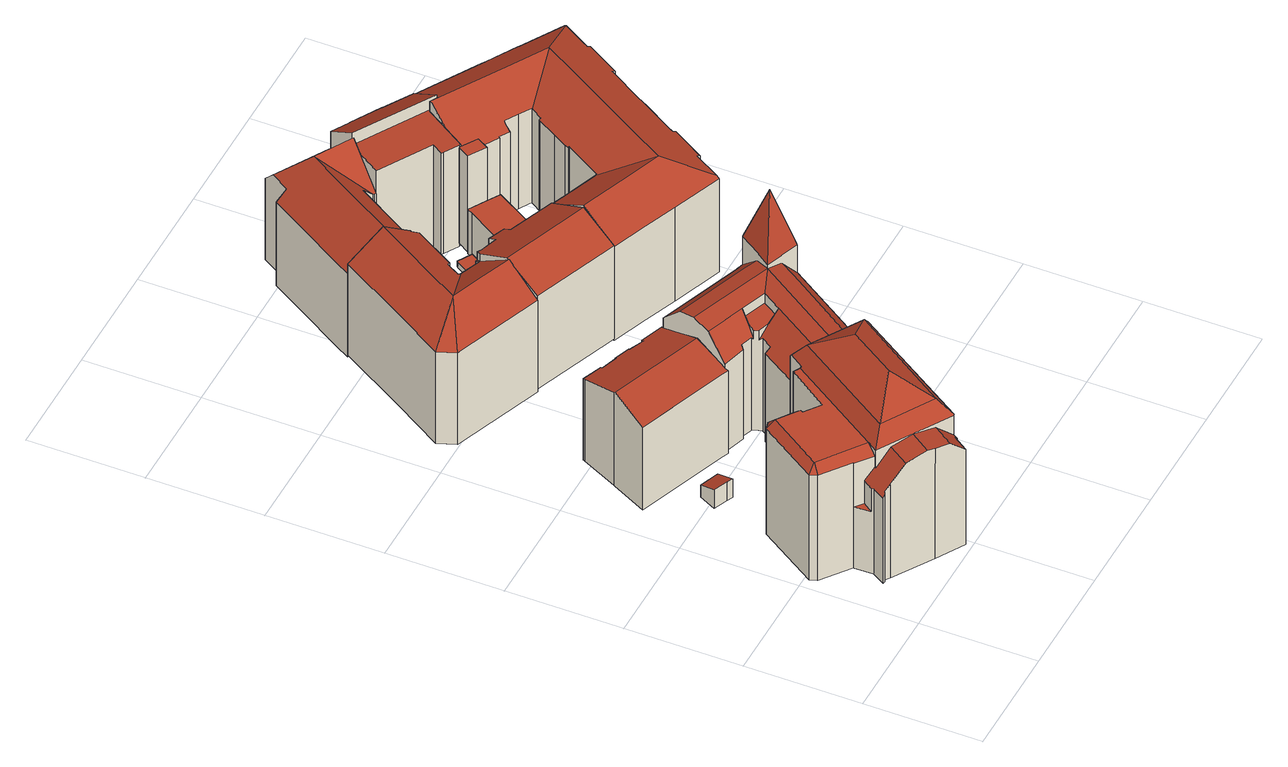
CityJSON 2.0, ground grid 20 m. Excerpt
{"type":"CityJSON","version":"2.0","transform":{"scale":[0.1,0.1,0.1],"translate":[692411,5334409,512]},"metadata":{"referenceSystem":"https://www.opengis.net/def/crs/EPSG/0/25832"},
"CityObjects":{
"building1":{"type":"Building","attributes":{"Gemeindeschluessel":"09162000","HoeheDach":"542.950","HoeheGrund":"513.296","Methode":"2000","NiedrigsteTraufeDesGebaeudes":"525.750","Geometrietyp2DReferenz":"3000","function":"31001_1000","roofType":"3400","measuredHeight":29.65,"storeysAboveGround":5},"geometry":[{"type":"MultiSurface","lod":"2","boundaries":[[[0,1,2,3,4]],[[5,0,4,6,7]],[[8,9,10,11,12]],[[13,14,15,16,17]],[[18,19,20,21,22,23,24,25,26,27,28]],[[5,7,29,30]],[[31,32,33]],[[34,35,36]],[[37,38,39,40,41]],[[42,43,44,45,18,28]],[[46,47,48,49]],[[50,51,2,1]],[[32,52,53,33]],[[54,55,31,56]],[[57,21,20,58]],[[48,47,59,60,15,14]],[[61,34,36,40]],[[62,23,22,63]],[[64,65,66,67,68]],[[41,40,36,6,4,3,69]],[[70,71,72,73]],[[69,3,2,51,68,67,52,32]],[[63,22,21,57]],[[74,24,23,62]],[[75,73,72,38,37,60,59]],[[75,59,47,46]],[[17,16,26,25]],[[75,46,49,76,74,62,63,57,58,54,56,77,78,9,8,65,64,50,1,0,5,30,70,73]],[[41,69,42,28,27]],[[8,12,66,65]],[[37,41,27,26,16,15,60]],[[56,31,33,77]],[[76,49,48,14,13]],[[42,69,32,31,55,43]],[[77,33,53,78]],[[18,45,79,19]],[[39,35,34,61]],[[45,44,79]],[[74,76,13,17,25,24]],[[64,68,51,50]],[[30,29,71,70]],[[38,72,35,39]],[[52,11,10,53]],[[54,58,20,19,79,44,43,55]],[[39,61,40]],[[78,53,10,9]],[[67,66,12,11,52]],[[36,35,72,71,29,7,6]]],"semantics":{"surfaces":[{"type":"WallSurface"},{"type":"RoofSurface"},{"type":"GroundSurface"}],"values":[0,0,0,1,1,0,1,1,1,0,0,0,1,0,0,1,1,0,0,1,0,1,0,0,0,0,1,2,0,0,0,0,0,1,0,0,1,1,0,0,0,1,1,0,1,0,1,1]}}]},
"building2":{"type":"Building","attributes":{"Gemeindeschluessel":"09162000","HoeheDach":"517.272","HoeheGrund":"513.500","Methode":"2000","NiedrigsteTraufeDesGebaeudes":"515.989","Geometrietyp2DReferenz":"3000","function":"31001_2000","roofType":"2100","measuredHeight":3.77},"geometry":[{"type":"MultiSurface","lod":"2","boundaries":[[[80,81,82,83,84]],[[85,81,80,86]],[[84,83,87,88]],[[82,89,87,83]],[[85,89,82,81]],[[85,86,88,87,89]],[[86,80,84,88]]],"semantics":{"surfaces":[{"type":"RoofSurface"},{"type":"WallSurface"},{"type":"GroundSurface"}],"values":[0,1,1,1,1,2,1]}}]},
"building3":{"type":"Building","attributes":{"Gemeindeschluessel":"09162000","HoeheDach":"532.370","HoeheGrund":"513.200","Methode":"2000","NiedrigsteTraufeDesGebaeudes":"529.746","Geometrietyp2DReferenz":"3000","function":"31001_1000","roofType":"3100","measuredHeight":19.17,"storeysAboveGround":4},"geometry":[{"type":"MultiSurface","lod":"2","boundaries":[[[90,91,92,93,94,95,96,97,98,99,100,101,102,103,104,105,106]],[[107,108,109,91,90,106,110]],[[111,95,94,112]],[[112,94,93,113]],[[114,97,96,115]],[[116,117,108,107,110,118]],[[119,120,121,113,93,92,91,109]],[[113,121,120,119,117,116,118,122,123,124,125,126,127,128,129,130,114,115,111,112]],[[110,106,105,123,122,118]],[[129,99,98,130]],[[124,104,103,125]],[[127,101,100,128]],[[123,105,104,124]],[[125,103,102,126]],[[115,96,95,111]],[[128,100,99,129]],[[130,98,97,114]],[[126,102,101,127]],[[119,109,108,117]]],"semantics":{"surfaces":[{"type":"RoofSurface"},{"type":"WallSurface"},{"type":"GroundSurface"}],"values":[0,0,1,1,1,1,1,2,1,1,1,1,1,1,1,1,1,1,1]}}]},
"building4":{"type":"Building","attributes":{"Gemeindeschluessel":"09162000","HoeheDach":"535.900","HoeheGrund":"512.770","Methode":"1000","NiedrigsteTraufeDesGebaeudes":"530.719","Geometrietyp2DReferenz":"3000","function":"31001_1000","roofType":"3100","measuredHeight":23.13,"storeysAboveGround":4},"geometry":[{"type":"MultiSurface","lod":"2","boundaries":[[[131,132,133,134,135,136]],[[137,138,132,131,136,139]],[[140,141,142,143]],[[135,144,145,146,147,148]],[[149,150,151,152,153,154,155,156,145,144,135]],[[139,136,148,157]],[[145,156,158,159,160,146]],[[132,138,161,162,143,142,163,133]],[[164,154,153,165]],[[166,167,168,169]],[[169,168,141,140]],[[165,170,171,172,173,174,175,176,166,169,140,143,162,161,138,137,139,157,177,160,159,158,178,164]],[[158,156,155,178]],[[172,171,170,152,151,150]],[[179,180,167,166,176,175]],[[136,135,148]],[[148,147,146,160,177,157]],[[178,155,154,164]],[[134,133,163,142,141,168,167,180,179,181,149,135]],[[149,181,179,175,174,173,172,150]],[[165,153,152,170]]],"semantics":{"surfaces":[{"type":"RoofSurface"},{"type":"WallSurface"},{"type":"GroundSurface"}],"values":[0,1,1,0,0,1,1,1,1,1,1,2,1,1,1,0,1,1,0,1,1]}}]},
"building5":{"type":"Building","attributes":{"Gemeindeschluessel":"09162000","HoeheDach":"547.480","HoeheGrund":"513.150","Methode":"2000","NiedrigsteTraufeDesGebaeudes":"531.045","Geometrietyp2DReferenz":"3000","function":"31001_1000","roofType":"3100","measuredHeight":34.33,"storeysAboveGround":4},"geometry":[{"type":"MultiSurface","lod":"2","boundaries":[[[182,183,184,185,186,187]],[[188,189,184,183,182]],[[190,191,192,193,194]],[[190,195,196,197,191]],[[198,199,200,201,202,203,204,205,206,207,208,209,210,211,212,213,214,215,216,217,218,219,220,221,222,223,224,225,226]],[[227,228,229]],[[230,231,229]],[[232,233,234,235]],[[204,203,29,236,237,205]],[[218,238,239,219]],[[236,233,240,241,242,243,244,237]],[[212,245,246,213]],[[235,234,231,230]],[[210,209,208,242,241,247,228,227,248,211]],[[249,250,251,252,239,238,253]],[[194,193,192,251,250,185]],[[219,239,252,220]],[[254,255,256,190,194]],[[240,233,232]],[[213,246,257,214]],[[29,187,186,185,234,233,236]],[[184,189,255,254,194,185]],[[256,258,195,190]],[[207,243,242,208]],[[211,248,245,212]],[[205,237,244,206]],[[258,226,225,224,196,195]],[[200,199,198,226,258,256,255,189,188]],[[257,259,260,253,238,218,217,216,215,214]],[[247,240,232,235,230,229,228]],[[240,247,241]],[[231,234,185,261,260,259]],[[246,245,248,227,229,231,259,257]],[[206,244,243,207]],[[223,197,196,224]],[[261,185,250,249,253,260]],[[202,201,200,188,182,187,29,203]],[[197,223,222,221,220,252,251,192,191]]],"semantics":{"surfaces":[{"type":"RoofSurface"},{"type":"GroundSurface"},{"type":"WallSurface"}],"values":[0,0,0,0,1,2,2,2,2,2,0,2,2,2,0,2,2,0,2,2,0,2,0,2,2,2,2,2,2,0,2,0,0,2,2,0,2,2]}}]},
"building6":{"type":"Building","attributes":{"Gemeindeschluessel":"09162000","HoeheDach":"535.965","HoeheGrund":"513.410","Methode":"2000","NiedrigsteTraufeDesGebaeudes":"531.614","Geometrietyp2DReferenz":"3000","function":"31001_1000","roofType":"3100","measuredHeight":22.55,"storeysAboveGround":5},"geometry":[{"type":"MultiSurface","lod":"2","boundaries":[[[262,263,264,265,266,267]],[[263,262,268,269]],[[270,271,272,273]],[[274,275,271,270,276,277]],[[278,279,280,281]],[[262,267,282,268]],[[281,280,274,277]],[[283,284,279,278]],[[285,286,273,272,287,288]],[[264,263,269,289,283,278,281,277,276,270,273,286,285,265]],[[268,282,284,283,289,269]],[[267,266,288,287,272,271,275,274,280,279,284,282]],[[285,288,266,265]]],"semantics":{"surfaces":[{"type":"WallSurface"},{"type":"RoofSurface"},{"type":"GroundSurface"}],"values":[0,0,0,0,0,1,0,0,0,2,0,1,0]}}]},
"building7":{"type":"Building","attributes":{"Gemeindeschluessel":"09162000","HoeheDach":"535.920","HoeheGrund":"512.430","Methode":"2000","NiedrigsteTraufeDesGebaeudes":"528.965","Geometrietyp2DReferenz":"3000","function":"31001_9998","roofType":"3100","measuredHeight":23.49,"storeysAboveGround":6},"geometry":[{"type":"MultiSurface","lod":"2","boundaries":[[[290,291,292,293,294,295,296,297,298]],[[299,300,301,302,303,304]],[[298,297,296,295,305,306,307,308]],[[305,295,294,309]],[[310,311,312,313]],[[314,315,316,317,318,319]],[[313,312,320,321]],[[292,322,323,315,314,319,293]],[[311,310,324,316,315,323]],[[320,312,311,323,322,292]],[[325,304,303,302,320,292,291,290]],[[326,327,325,290,298,308]],[[324,310,313,321,301,300,299,327,326,308,307,306,305,309,328,318,317,316]],[[294,293,319,318,328,309]],[[321,320,302,301]],[[299,304,325,327]]],"semantics":{"surfaces":[{"type":"RoofSurface"},{"type":"WallSurface"},{"type":"GroundSurface"}],"values":[0,1,1,1,1,1,1,0,1,0,0,1,2,1,1,1]}}]},
"building8":{"type":"Building","attributes":{"Gemeindeschluessel":"09162000","HoeheDach":"513.974","HoeheGrund":"512.940","Methode":"2000","NiedrigsteTraufeDesGebaeudes":"513.974","Geometrietyp2DReferenz":"3000","function":"31001_2000","roofType":"1000","measuredHeight":1.03},"geometry":[{"type":"MultiSurface","lod":"2","boundaries":[[[329,330,331,332]],[[333,334,335,336]],[[332,331,337,338]],[[339,333,336,340]],[[341,338,337,342]],[[341,343,334,333,339,329,332,338]],[[343,341,342,344]],[[343,344,335,334]],[[335,344,342,337,331,330,340,336]],[[339,340,330,329]]],"semantics":{"surfaces":[{"type":"WallSurface"},{"type":"GroundSurface"},{"type":"RoofSurface"}],"values":[0,0,0,0,0,1,0,0,2,0]}}]},
"building9":{"type":"Building","attributes":{"Gemeindeschluessel":"09162000","HoeheDach":"522.310","HoeheGrund":"513.310","Methode":"3220","NiedrigsteTraufeDesGebaeudes":"522.310","Geometrietyp2DReferenz":"3000","function":"31001_1000","roofType":"9999","measuredHeight":9},"geometry":[{"type":"MultiSurface","lod":"2","boundaries":[[[345,346,347,348,349,350,351]],[[347,346,352,353]],[[351,350,354,355]],[[346,345,356,352]],[[348,347,353,357]],[[355,354,358,357,353,352,356]],[[350,349,358,354]],[[349,348,357,358]],[[345,351,355,356]]],"semantics":{"surfaces":[{"type":"RoofSurface"},{"type":"WallSurface"},{"type":"GroundSurface"}],"values":[0,1,1,1,1,2,1,1,1]}}]},
"building10":{"type":"Building","attributes":{"Gemeindeschluessel":"09162000","HoeheDach":"533.230","HoeheGrund":"513.581","Methode":"2000","NiedrigsteTraufeDesGebaeudes":"533.230","Geometrietyp2DReferenz":"3000","function":"31001_2000","roofType":"1000","measuredHeight":19.65},"geometry":[{"type":"MultiSurface","lod":"2","boundaries":[[[359,360,361,362]],[[362,363,364,365,359]],[[360,366,367,368,361]],[[363,368,367,364]],[[362,361,368,363]],[[364,367,366,365]],[[365,366,360,359]]],"semantics":{"surfaces":[{"type":"WallSurface"},{"type":"GroundSurface"},{"type":"RoofSurface"}],"values":[0,1,2,0,0,0,0]}}]},
"building11":{"type":"Building","attributes":{"Gemeindeschluessel":"09162000","HoeheDach":"536.695","HoeheGrund":"512.850","Methode":"2000","NiedrigsteTraufeDesGebaeudes":"532.407","Geometrietyp2DReferenz":"3000","function":"31001_1000","roofType":"1000","measuredHeight":23.84,"storeysAboveGround":4},"geometry":[{"type":"MultiSurface","lod":"2","boundaries":[[[369,370,371,372]],[[373,371,370,374,375,376,377,378]],[[379,380,381,382]],[[383,374,370,369]],[[384,373,378,385]],[[386,375,374,383]],[[382,381,387,388]],[[389,390,391,392]],[[388,387,393,394]],[[395,396,380,379]],[[392,391,396,395]],[[397,377,376,398]],[[394,393,399,400]],[[401,389,392,395,379,382,388,394,400,402,403,397,398,386,383,369,372]],[[399,404,385,378,377,397,403,402,400]],[[384,390,389,401,372,371,373]],[[398,376,375,386]],[[393,387,381,380,396,391,390,384,385,404,399]]],"semantics":{"surfaces":[{"type":"WallSurface"},{"type":"RoofSurface"},{"type":"GroundSurface"}],"values":[0,1,0,0,0,0,0,0,0,0,0,0,0,2,0,0,0,1]}}]},
"building12":{"type":"Building","attributes":{"Gemeindeschluessel":"09162000","HoeheDach":"536.419","HoeheGrund":"513.070","Methode":"2000","NiedrigsteTraufeDesGebaeudes":"531.288","Geometrietyp2DReferenz":"3000","function":"31001_1000","roofType":"3100","measuredHeight":23.35,"storeysAboveGround":4},"geometry":[{"type":"MultiSurface","lod":"2","boundaries":[[[405,406,407,408]],[[409,410,411,412,413,414,415,416,417,418,419,420,421,422,423,424,425,426]],[[427,428,429,430,431,432]],[[433,434,435,436]],[[437,438,439,440]],[[441,420,419,442]],[[406,443,444,432,431,430,445,446,447,423,448,449,450,407]],[[427,432,444,451]],[[452,453,454,418,417,416]],[[455,456,457,415,414,413]],[[458,459,460,461]],[[462,435,434,409,426,463,464,465]],[[466,467,447,468,469,470]],[[471,472,473,474,475,476]],[[477,478,479,480]],[[481,412,411,482]],[[482,411,410,483]],[[451,444,443,484]],[[485,445,430,429]],[[426,425,424,423,447,467,466,486,487,460,459,488,489,490]],[[490,479,478,491]],[[492,493,494,495]],[[496,497,476,475]],[[461,460,487,498]],[[442,419,418,454]],[[499,500,440,439,422,421]],[[455,413,412,481]],[[473,472,493,492]],[[499,421,420,441]],[[407,450,449,501,502,503,504,408]],[[505,468,447,446,445,485]],[[448,423,422,439,438,494,493,472,471,476,497,501,449]],[[500,499,441,442,454,453,452,457,456,455,481,482,483,506,433,436,507,508,509,510,477,480,511,512,513,458,461,498,514,470,469,468,505,485,429,428,427,451,484,405,408,504,503,502,496,475,474,473,492,495,437,440]],[[495,494,438,437]],[[484,443,406,405]],[[514,486,466,470]],[[498,487,486,514]],[[502,501,497,496]],[[452,416,415,457]],[[465,464,491,478,477,510,509,508]],[[433,506,483,410,409,434]],[[490,489,512,511,480,479]],[[463,426,490,491,464]],[[512,489,488,513]],[[513,488,459,458]],[[507,436,435,462,465,508]]],"semantics":{"surfaces":[{"type":"WallSurface"},{"type":"RoofSurface"},{"type":"GroundSurface"}],"values":[0,1,0,0,0,0,1,0,0,0,0,1,0,0,0,0,0,0,0,1,1,0,0,0,0,0,0,0,0,0,0,1,2,0,0,0,0,0,0,0,0,0,1,0,0,0]}}]}
},
"vertices":[
[210,295,13],[198,303,13],[198,303,241],[209,296,241],[210,295,244],[227,321,13],[227,320,244],[227,321,242],[125,270,13],[89,294,13],[89,294,228],[89,294,229],[125,270,228],[135,36,238],[159,22,234],[182,57,234],[148,79,240],[124,43,240],[77,127,185],[64,109,185],[64,105,187],[50,83,187],[54,82,192],[58,84,194],[66,79,204],[89,64,234],[113,100,234],[90,114,205],[91,116,205],[288,283,242],[288,283,13],[14,176,228],[26,187,241],[10,188,228],[245,221,309],[320,241,270],[232,295,270],[211,40,241],[212,40,242],[206,67,270],[118,120,270],[90,114,241],[91,116,227],[63,138,227],[63,138,138],[77,127,138],[202,34,13],[202,34,206],[183,7,207],[183,7,13],[148,231,13],[148,231,241],[87,281,241],[76,291,228],[63,139,13],[63,139,228],[14,176,13],[50,83,13],[64,105,13],[206,32,201],[211,40,201],[193,141,309],[58,84,13],[54,82,13],[121,251,13],[127,261,13],[127,261,234],[123,255,241],[121,251,241],[101,131,241],[342,250,13],[342,250,242],[346,247,243],[346,247,13],[66,79,13],[206,32,13],[135,36,13],[10,188,13],[76,291,13],[64,109,138],
[117,375,53],[127,371,53],[141,402,40],[107,415,40],[93,386,52],[127,371,15],[117,375,15],[107,415,15],[93,386,15],[141,402,15],
[237,485,204],[241,483,204],[252,516,192],[266,552,178],[267,555,178],[227,570,177],[226,566,179],[200,577,179],[201,579,178],[174,589,178],[173,587,179],[144,597,179],[145,600,178],[111,613,178],[109,610,179],[78,546,203],[77,544,204],[207,424,181],[217,420,181],[219,426,182],[47,484,181],[227,570,12],[267,555,12],[266,552,12],[200,577,12],[226,566,12],[207,424,12],[217,420,12],[47,484,12],[219,426,12],[241,483,12],[252,516,12],[77,544,12],[78,546,12],[109,610,12],[111,613,12],[145,600,12],[144,597,12],[173,587,12],[174,589,12],[201,579,12],
[164,765,195],[224,742,195],[246,800,239],[197,819,239],[135,842,239],[66,802,195],[164,765,8],[224,742,8],[66,802,8],[276,868,8],[276,868,187],[268,860,194],[268,860,8],[168,897,239],[232,1004,239],[177,1038,195],[107,920,195],[54,833,195],[228,873,196],[222,875,200],[223,876,200],[235,898,200],[243,898,196],[286,969,195],[273,977,206],[274,979,206],[54,833,8],[274,979,8],[232,1004,8],[177,1038,8],[246,800,8],[268,859,8],[268,859,195],[286,969,8],[243,898,8],[265,862,8],[265,862,194],[273,869,187],[273,869,8],[235,898,8],[223,876,8],[222,875,8],[228,873,8],[229,873,8],[264,859,8],[265,861,8],[107,920,8],[273,977,8],[264,859,196],[265,861,195],[229,873,196],
[315,267,234],[401,398,234],[418,425,234],[390,435,242],[373,409,242],[290,282,242],[342,250,194],[449,413,194],[440,455,355],[431,496,252],[430,496,250],[408,461,250],[390,435,250],[465,464,303],[460,480,264],[458,485,251],[449,414,11],[449,413,11],[342,250,11],[315,267,11],[290,282,11],[288,283,11],[266,297,11],[227,321,11],[266,381,11],[274,376,11],[286,395,11],[284,401,11],[282,408,11],[280,411,11],[260,418,11],[257,414,11],[219,426,11],[232,461,11],[243,490,11],[254,518,11],[266,552,11],[418,496,11],[419,500,11],[430,496,11],[431,496,11],[458,485,11],[460,480,11],[465,464,11],[470,445,11],[282,408,196],[282,408,215],[291,421,215],[300,436,215],[300,436,234],[324,386,215],[324,386,234],[345,419,234],[345,419,215],[266,297,234],[227,321,192],[266,552,198],[418,496,198],[304,394,215],[284,401,195],[286,395,200],[274,376,200],[266,381,191],[260,418,199],[257,414,193],[284,401,215],[280,411,200],[380,472,234],[408,461,234],[430,496,194],[419,500,194],[254,518,234],[418,425,250],[449,413,250],[449,414,252],[219,426,190],[470,445,252],[232,461,234],[243,490,242],[363,445,242],
[375,685,205],[375,685,14],[399,747,14],[423,812,14],[423,812,204],[399,747,240],[224,742,205],[224,742,14],[318,868,14],[318,868,196],[348,856,196],[348,856,14],[313,854,204],[313,856,203],[313,856,14],[313,854,14],[276,868,14],[276,868,204],[284,863,204],[284,863,14],[247,804,240],[268,860,14],[268,860,209],[343,843,14],[344,844,14],[344,844,203],[343,843,204],[247,804,14],
[233,1004,239],[298,1112,239],[331,1166,239],[312,1226,193],[293,1194,193],[277,1204,175],[242,1145,175],[192,1063,175],[177,1038,175],[289,1005,4],[339,1088,4],[340,1091,4],[340,1091,193],[339,1088,193],[289,1005,192],[277,1204,4],[242,1145,4],[192,1063,4],[177,1038,4],[293,1194,4],[362,1077,4],[362,1077,171],[360,1078,172],[360,1078,4],[424,1184,170],[426,1183,170],[426,1183,4],[424,1184,4],[323,1244,4],[323,1244,170],[358,1080,172],[358,1080,4],[392,1131,239],[394,1129,239],[394,1129,4],[274,979,191],[233,1004,4],[274,979,4],[312,1226,4],
[426,970,9],[426,970,20],[427,972,20],[427,972,9],[373,881,9],[427,849,9],[427,849,20],[373,881,20],[451,958,20],[451,958,9],[400,927,9],[400,927,20],[416,899,9],[416,899,20],[446,881,9],[446,881,20],
[446,881,103],[467,868,103],[508,937,103],[487,950,103],[457,968,103],[451,958,103],[416,899,103],[467,868,13],[508,937,13],[451,958,13],[416,899,13],[446,881,13],[487,950,13],[457,968,13],
[487,950,16],[487,950,212],[457,968,212],[457,968,16],[469,988,16],[472,987,16],[499,970,16],[499,970,212],[472,987,212],[469,988,212],
[508,1135,9],[508,1135,205],[557,1105,205],[557,1105,9],[527,1053,247],[509,1136,204],[458,1166,204],[457,1165,205],[426,1183,205],[395,1132,247],[469,988,9],[469,988,216],[445,1003,216],[445,1003,9],[509,1136,9],[527,1053,223],[395,1132,223],[458,1166,9],[441,1005,216],[441,1005,9],[526,1051,9],[526,1051,223],[513,1058,223],[513,1058,9],[451,1023,218],[451,1023,9],[472,987,9],[472,987,216],[426,1183,9],[457,1165,9],[362,1077,218],[362,1077,9],[527,1053,9],[372,1093,9],[395,1132,9],[372,1093,219],
[499,970,11],[499,970,193],[472,987,193],[472,987,11],[584,611,205],[611,657,205],[616,654,202],[651,711,202],[646,714,205],[652,725,205],[682,774,205],[693,794,205],[727,850,205],[729,854,205],[734,851,202],[769,909,202],[764,912,205],[793,961,205],[699,945,244],[665,887,244],[583,750,244],[548,691,244],[551,941,11],[557,952,11],[560,955,11],[560,955,204],[557,952,202],[551,941,194],[582,606,11],[582,606,202],[495,639,202],[495,639,11],[722,1007,11],[722,1007,203],[794,964,203],[794,964,11],[769,909,11],[734,851,11],[533,950,193],[534,952,194],[582,942,204],[600,931,204],[603,929,204],[632,985,244],[512,1057,244],[511,1054,243],[534,952,11],[693,794,11],[727,850,11],[729,854,11],[646,714,11],[652,725,11],[682,774,11],[548,843,11],[548,843,202],[551,849,202],[551,849,11],[439,661,202],[473,719,244],[399,747,244],[375,685,202],[590,908,204],[601,926,204],[603,929,11],[601,926,11],[590,908,11],[665,1041,203],[671,1037,203],[671,1037,11],[665,1041,11],[557,1105,11],[557,1105,203],[423,812,11],[423,812,202],[477,791,202],[477,791,11],[651,711,11],[616,654,11],[611,657,11],[533,950,11],[582,942,11],[587,909,202],[566,874,202],[550,842,204],[512,778,203],[509,779,202],[423,811,202],[672,1038,11],[672,1038,202],[723,1008,202],[723,1008,11],[526,1051,11],[526,1051,243],[566,874,11],[764,912,11],[793,961,11],[513,1058,243],[513,1058,11],[512,1057,11],[511,1054,11],[600,931,11],[584,611,11],[439,661,11],[375,685,11],[399,747,11],[423,811,11],[509,779,11],[512,778,11],[550,842,11],[587,909,11]
]}
